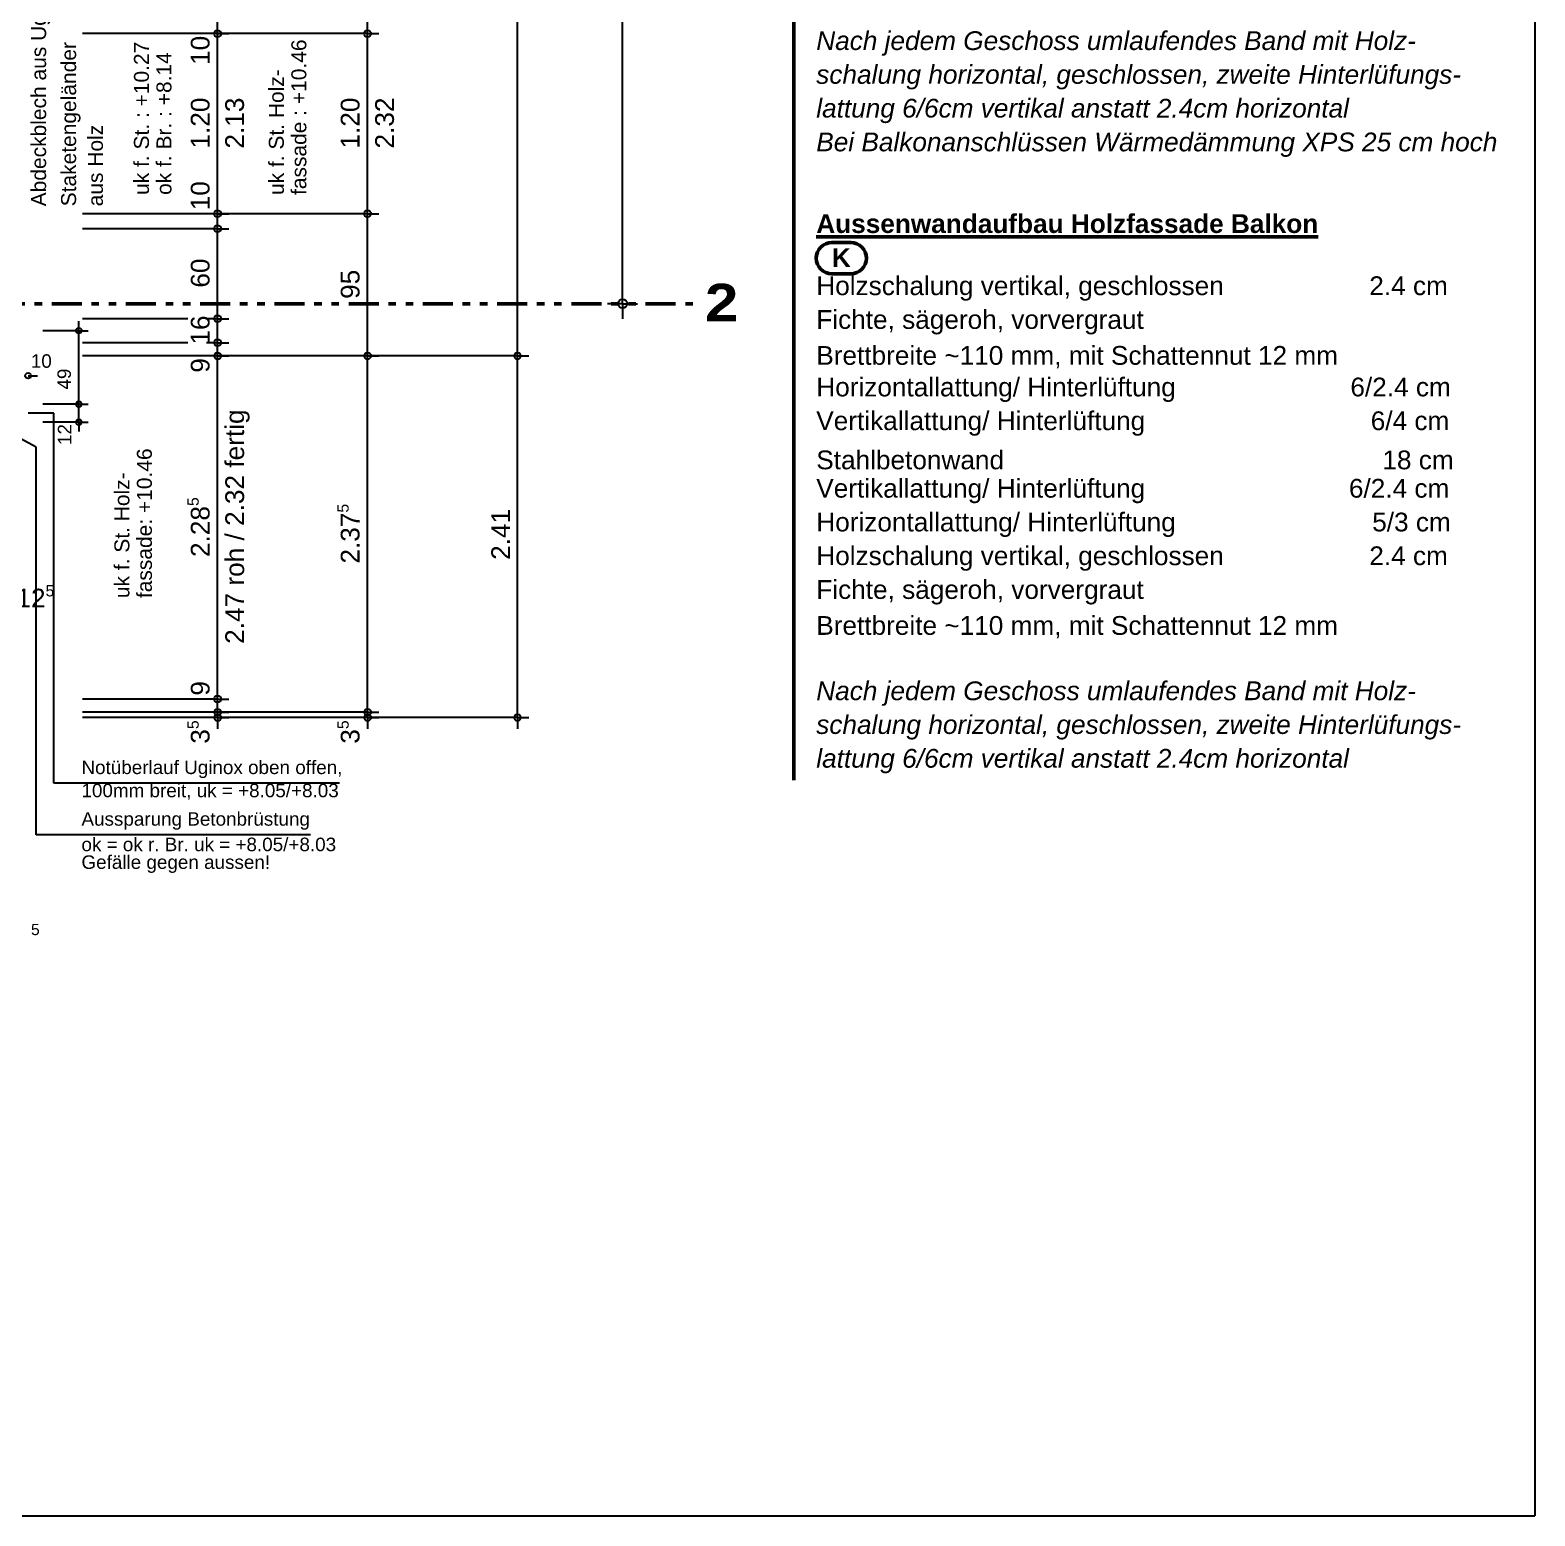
# Model space of a CAD drawing. Header units: centimetres. Extents: x 0.3 to 84.3, y 0.3 to 59.7.
# Drawn here: x 64.23 to 84.3, y 0.3 to 20.11 of the extents above; entities that cross this region are included whole.
import ezdxf

# ---------------------------------------------------------------- set-up
doc = ezdxf.new("R2010")
doc.units = ezdxf.units.CM
for name, pattern in [('AUSGEZOGEN', [0]), ('LINIE_23', [0.79, 0.4, -0.13, 0, -0.13, 0, -0.13]), ('RAND', [44.45, 12.7, -6.35, 12.7, -6.35, 0, -6.35])]:
    doc.linetypes.add(name, pattern=pattern)
for name, color, linetype, lineweight in [('Bauachsen grob', 7, 'RAND', 25), ('Detailmasse', 7, 'AUSGEZOGEN', 25), ('Plankopf', 7, 'AUSGEZOGEN', 25), ('Text Koten', 7, 'AUSGEZOGEN', 50), ('Text Werkplan Ausfuehrung', 7, 'AUSGEZOGEN', 50), ('Vorprojektmasse', 7, 'AUSGEZOGEN', 25), ('Werkplan- Ausfuehrungsmasse', 7, 'AUSGEZOGEN', 25)]:
    doc.layers.add(name, color=color, linetype=linetype, lineweight=lineweight)
doc.styles.add('ARIAL', font='ARIAL.TTF')
doc.styles.add('Arial Black', font='Arial Black')

msp = doc.modelspace()

# ---------------------------------------------------------------- linework, layer by layer
at = {"layer": 'Bauachsen grob', "color": 32, "linetype": 'LINIE_23', "lineweight": 50, "true_color": 0xc36e14}
msp.add_line((22.94, 16.46), (73.132, 16.46), dxfattribs=at)
at = {"layer": 'Detailmasse', "color": 8, "linetype": 'AUSGEZOGEN', "lineweight": 25, "true_color": 0x737373}
for p, q in [((64.881, 16.1), (64.401, 16.1)), ((64.881, 16.1), (64.756, 16.1)), ((64.881, 16.1), (64.881, 16.225)), ((64.881, 16.1), (65.006, 16.1)), ((64.881, 15.12), (64.881, 16.1)), ((64.881, 15.12), (64.756, 15.12)), ((64.881, 15.12), (65.006, 15.12)), ((64.881, 14.88), (64.881, 15.12)), ((64.881, 14.88), (64.756, 14.88)), ((64.881, 14.88), (65.006, 14.88)), ((64.881, 14.88), (64.881, 14.755))]:
    msp.add_line(p, q, dxfattribs=at)
at = {"layer": 'Detailmasse', "color": 240, "linetype": 'AUSGEZOGEN', "lineweight": 25}
msp.add_line((64.204, 15.5), (64.329, 15.5), dxfattribs=at)
at = {"layer": 'Detailmasse', "color": 8, "linetype": 'AUSGEZOGEN', "lineweight": 25, "true_color": 0x737373}
for points in [[(64.881, 15.12), (64.808, 15.12), (64.808, 15.12), (64.401, 15.12)], [(64.881, 14.88), (64.808, 14.88), (64.808, 14.88), (64.401, 14.88)]]:
    msp.add_lwpolyline(points, dxfattribs=at)
for centre in [(64.881, 16.1), (64.881, 15.12), (64.881, 14.88)]:
    msp.add_circle(centre, 0.0375, dxfattribs=at)
at = {"layer": 'Detailmasse', "color": 240, "linetype": 'AUSGEZOGEN', "lineweight": 25}
msp.add_circle((64.204, 15.5), 0.0375, dxfattribs=at)
at = {"layer": 'Plankopf', "color": 7, "linetype": 'AUSGEZOGEN', "lineweight": 25}
for p in [(84.3, 59.7), (0.3, 0.3)]:
    msp.add_line(p, (84.3, 0.3), dxfattribs=at)
at = {"layer": 'Text Werkplan Ausfuehrung', "color": 92, "linetype": 'AUSGEZOGEN', "lineweight": 50, "true_color": 0x00b300}
for p, q in [((74.416, 39.224), (74.416, 10.107)), ((75.177, 17.274), (74.924, 17.274)), ((75.177, 16.857), (74.924, 16.857))]:
    msp.add_line(p, q, dxfattribs=at)
at = {"layer": 'Text Werkplan Ausfuehrung', "color": 8, "linetype": 'AUSGEZOGEN', "lineweight": 25, "true_color": 0x737373}
for p, q in [((64.31, 14.547), (63.472, 15)), ((64.31, 9.381), (64.31, 14.547)), ((67.97, 9.381), (64.31, 9.381))]:
    msp.add_line(p, q, dxfattribs=at)
at = {"layer": 'Text Werkplan Ausfuehrung', "color": 240, "linetype": 'AUSGEZOGEN', "lineweight": 25}
for p, q in [((64.546, 15), (64.204, 15)), ((64.546, 10.069), (64.546, 15)), ((68.357, 10.069), (64.546, 10.069))]:
    msp.add_line(p, q, dxfattribs=at)
at = {"layer": 'Text Werkplan Ausfuehrung', "color": 92, "linetype": 'AUSGEZOGEN', "lineweight": 50, "true_color": 0x00b300}
for centre, start, end in [((74.924, 17.066), 90, 270), ((75.177, 17.066), 270, 90)]:
    msp.add_arc(centre, 0.208, start, end, dxfattribs=at)
at = {"layer": 'Vorprojektmasse', "color": 32, "linetype": 'AUSGEZOGEN', "lineweight": 25, "true_color": 0xc36e14}
for q in [(72.132, 48.05), (71.932, 16.46), (72.332, 16.46), (72.132, 16.26)]:
    msp.add_line((72.132, 16.46), q, dxfattribs=at)
msp.add_circle((72.132, 16.46), 0.06, dxfattribs=at)
at = {"layer": 'Werkplan- Ausfuehrungsmasse', "color": 7, "linetype": 'AUSGEZOGEN', "lineweight": 25}
for p, q in [((70.732, 15.764), (70.732, 48.796)), ((68.732, 20.06), (68.732, 23.91)), ((66.732, 20.06), (66.732, 20.26)), ((66.732, 20.06), (66.582, 20.06)), ((66.732, 20.06), (66.882, 20.06)), ((66.732, 17.66), (66.732, 20.06)), ((68.732, 20.06), (68.582, 20.06)), ((68.732, 20.06), (68.882, 20.06)), ((68.732, 17.66), (68.732, 20.06)), ((66.732, 17.66), (66.582, 17.66)), ((66.732, 17.66), (66.882, 17.66)), ((66.732, 17.46), (66.732, 17.66)), ((68.732, 17.66), (68.582, 17.66)), ((68.732, 17.66), (68.882, 17.66)), ((66.732, 17.46), (66.582, 17.46)), ((66.732, 17.46), (66.882, 17.46)), ((66.732, 16.26), (66.732, 17.46)), ((66.335, 16.26), (64.932, 16.26)), ((66.732, 16.26), (66.582, 16.26)), ((66.732, 16.26), (66.669, 16.26)), ((66.732, 16.26), (66.882, 16.26)), ((66.732, 15.94), (66.732, 16.26)), ((66.335, 15.94), (64.932, 15.94)), ((66.732, 15.94), (66.582, 15.94)), ((66.732, 15.94), (66.669, 15.94)), ((66.732, 15.94), (66.882, 15.94)), ((66.732, 15.764), (66.582, 15.764)), ((66.732, 15.764), (66.882, 15.764)), ((68.732, 15.764), (68.582, 15.764)), ((68.732, 15.764), (68.882, 15.764)), ((70.732, 15.764), (70.582, 15.764)), ((70.732, 15.764), (70.882, 15.764)), ((70.732, 10.942), (70.732, 15.764)), ((66.732, 11.19), (66.582, 11.19)), ((66.732, 11.19), (66.882, 11.19)), ((66.732, 11.014), (66.732, 11.19)), ((66.732, 11.014), (66.582, 11.014)), ((66.732, 10.942), (66.582, 10.942)), ((66.732, 11.014), (66.882, 11.014)), ((66.732, 10.942), (66.732, 11.014)), ((66.732, 10.942), (66.882, 10.942)), ((66.732, 10.942), (66.732, 10.792)), ((68.732, 11.014), (68.582, 11.014)), ((68.732, 10.942), (68.582, 10.942)), ((68.732, 11.014), (68.882, 11.014)), ((68.732, 10.942), (68.732, 11.014)), ((70.732, 10.942), (68.732, 10.942)), ((68.732, 10.942), (68.882, 10.942)), ((68.732, 10.942), (68.732, 10.792)), ((70.732, 10.942), (70.582, 10.942)), ((70.732, 10.942), (70.882, 10.942)), ((70.732, 10.942), (70.732, 10.792))]:
    msp.add_line(p, q, dxfattribs=at)
for points in [[(66.732, 20.06), (66.666, 20.06), (66.666, 20.06), (66.665, 20.06), (66.665, 20.06), (66.664, 20.06), (66.664, 20.06), (66.663, 20.06), (66.663, 20.06), (66.663, 20.06), (66.663, 20.06), (66.662, 20.06), (66.662, 20.06), (66.662, 20.06), (66.662, 20.06), (66.661, 20.06), (66.661, 20.06), (66.66, 20.06), (66.66, 20.06), (66.66, 20.06), (66.66, 20.06), (66.66, 20.06), (66.66, 20.06), (66.658, 20.06), (66.658, 20.06), (66.658, 20.06), (66.658, 20.06), (66.654, 20.06), (66.654, 20.06), (66.654, 20.06), (66.654, 20.06), (64.932, 20.06)], [(68.732, 20.06), (68.665, 20.06), (68.665, 20.06), (68.663, 20.06), (68.663, 20.06), (68.662, 20.06), (68.662, 20.06), (68.661, 20.06), (68.661, 20.06), (68.66, 20.06), (68.66, 20.06), (68.654, 20.06), (68.654, 20.06), (68.654, 20.06), (68.654, 20.06), (66.732, 20.06)], [(66.732, 17.66), (66.669, 17.66), (66.669, 17.66), (66.668, 17.66), (66.668, 17.66), (66.666, 17.66), (66.666, 17.66), (66.663, 17.66), (66.663, 17.66), (66.662, 17.66), (66.662, 17.66), (66.661, 17.66), (66.661, 17.66), (66.661, 17.66), (66.661, 17.66), (66.661, 17.66), (66.661, 17.66), (66.66, 17.66), (66.66, 17.66), (66.66, 17.66), (66.66, 17.66), (66.659, 17.66), (66.659, 17.66), (66.659, 17.66), (66.659, 17.66), (66.659, 17.66), (66.659, 17.66), (66.658, 17.66), (66.658, 17.66), (66.657, 17.66), (66.657, 17.66), (66.657, 17.66), (66.657, 17.66), (66.654, 17.66), (66.654, 17.66), (66.654, 17.66), (66.654, 17.66), (64.932, 17.66)], [(68.732, 17.66), (68.668, 17.66), (68.668, 17.66), (68.662, 17.66), (68.662, 17.66), (68.661, 17.66), (68.661, 17.66), (68.66, 17.66), (68.66, 17.66), (68.659, 17.66), (68.659, 17.66), (68.659, 17.66), (68.659, 17.66), (68.654, 17.66), (68.654, 17.66), (68.654, 17.66), (68.654, 17.66), (66.732, 17.66)], [(68.732, 15.764), (68.732, 15.804), (68.732, 15.804), (68.732, 17.66)], [(66.732, 17.46), (66.669, 17.46), (66.669, 17.46), (66.668, 17.46), (66.668, 17.46), (66.666, 17.46), (66.666, 17.46), (66.663, 17.46), (66.663, 17.46), (66.662, 17.46), (66.662, 17.46), (66.661, 17.46), (66.661, 17.46), (66.661, 17.46), (66.661, 17.46), (66.66, 17.46), (66.66, 17.46), (66.66, 17.46), (66.66, 17.46), (66.66, 17.46), (66.66, 17.46), (66.659, 17.46), (66.659, 17.46), (66.659, 17.46), (66.659, 17.46), (66.658, 17.46), (66.658, 17.46), (66.658, 17.46), (66.658, 17.46), (66.657, 17.46), (66.657, 17.46), (66.657, 17.46), (66.657, 17.46), (66.654, 17.46), (66.654, 17.46), (66.654, 17.46), (66.654, 17.46), (64.932, 17.46)], [(66.732, 15.764), (66.732, 15.8), (66.732, 15.8), (66.732, 15.94)], [(66.732, 15.764), (66.669, 15.764), (66.669, 15.764), (66.667, 15.764), (66.667, 15.764), (66.665, 15.764), (66.665, 15.764), (66.664, 15.764), (66.664, 15.764), (66.663, 15.764), (66.663, 15.764), (66.661, 15.764), (66.661, 15.764), (66.66, 15.764), (66.66, 15.764), (66.66, 15.764), (66.66, 15.764), (66.659, 15.764), (66.659, 15.764), (66.659, 15.764), (66.659, 15.764), (66.659, 15.764), (66.659, 15.764), (66.658, 15.764), (66.658, 15.764), (66.658, 15.764), (66.658, 15.764), (66.658, 15.764), (66.658, 15.764), (66.657, 15.764), (66.657, 15.764), (66.657, 15.764), (66.657, 15.764), (66.657, 15.764), (66.657, 15.764), (66.657, 15.764), (66.657, 15.764), (66.654, 15.764), (66.654, 15.764), (66.654, 15.764), (66.654, 15.764), (64.932, 15.764)], [(66.732, 11.19), (66.732, 12.088), (66.732, 12.088), (66.732, 13.332), (66.732, 13.332), (66.732, 14.295), (66.732, 14.295), (66.732, 15.764)], [(68.732, 15.764), (68.668, 15.764), (68.668, 15.764), (68.664, 15.764), (68.664, 15.764), (68.66, 15.764), (68.66, 15.764), (68.659, 15.764), (68.659, 15.764), (68.659, 15.764), (68.659, 15.764), (68.658, 15.764), (68.658, 15.764), (68.657, 15.764), (68.657, 15.764), (68.654, 15.764), (68.654, 15.764), (68.654, 15.764), (68.654, 15.764), (66.732, 15.764)], [(70.732, 15.764), (70.667, 15.764), (70.667, 15.764), (68.732, 15.764)], [(68.732, 11.014), (68.732, 12.088), (68.732, 12.088), (68.732, 13.332), (68.732, 13.332), (68.732, 14.295), (68.732, 14.295), (68.732, 15.764)], [(66.732, 11.19), (66.692, 11.19), (66.692, 11.19), (66.675, 11.19), (66.675, 11.19), (66.67, 11.19), (66.67, 11.19), (66.669, 11.19), (66.669, 11.19), (66.666, 11.19), (66.666, 11.19), (66.656, 11.19), (66.656, 11.19), (66.656, 11.19), (66.656, 11.19), (66.656, 11.19), (66.656, 11.19), (66.656, 11.19), (66.656, 11.19), (66.656, 11.19), (66.656, 11.19), (66.656, 11.19), (66.656, 11.19), (66.655, 11.19), (66.655, 11.19), (66.655, 11.19), (66.655, 11.19), (66.655, 11.19), (66.655, 11.19), (66.655, 11.19), (66.655, 11.19), (66.655, 11.19), (66.655, 11.19), (66.655, 11.19), (66.655, 11.19), (66.655, 11.19), (66.655, 11.19), (66.655, 11.19), (66.655, 11.19), (66.655, 11.19), (66.655, 11.19), (66.655, 11.19), (66.655, 11.19), (66.655, 11.19), (66.655, 11.19), (66.655, 11.19), (66.655, 11.19), (66.655, 11.19), (66.655, 11.19), (66.654, 11.19), (66.654, 11.19), (66.654, 11.19), (66.654, 11.19), (66.654, 11.19), (66.654, 11.19), (64.932, 11.19)], [(66.732, 11.014), (66.681, 11.014), (66.681, 11.014), (66.669, 11.014), (66.669, 11.014), (66.666, 11.014), (66.666, 11.014), (66.665, 11.014), (66.665, 11.014), (66.662, 11.014), (66.662, 11.014), (66.656, 11.014), (66.656, 11.014), (66.656, 11.014), (66.656, 11.014), (66.656, 11.014), (66.656, 11.014), (66.655, 11.014), (66.655, 11.014), (66.655, 11.014), (66.655, 11.014), (66.655, 11.014), (66.655, 11.014), (66.655, 11.014), (66.655, 11.014), (66.655, 11.014), (66.655, 11.014), (66.655, 11.014), (66.655, 11.014), (66.655, 11.014), (66.655, 11.014), (66.655, 11.014), (66.655, 11.014), (66.655, 11.014), (66.655, 11.014), (66.655, 11.014), (66.655, 11.014), (66.655, 11.014), (66.655, 11.014), (66.655, 11.014), (66.655, 11.014), (66.655, 11.014), (66.655, 11.014), (66.655, 11.014), (66.655, 11.014), (66.655, 11.014), (66.655, 11.014), (66.655, 11.014), (66.655, 11.014), (66.654, 11.014), (66.654, 11.014), (66.654, 11.014), (66.654, 11.014), (66.654, 11.014), (66.654, 11.014), (64.932, 11.014)], [(66.732, 10.942), (66.677, 10.942), (66.677, 10.942), (66.667, 10.942), (66.667, 10.942), (66.664, 10.942), (66.664, 10.942), (66.663, 10.942), (66.663, 10.942), (66.661, 10.942), (66.661, 10.942), (66.656, 10.942), (66.656, 10.942), (66.656, 10.942), (66.656, 10.942), (66.655, 10.942), (66.655, 10.942), (66.655, 10.942), (66.655, 10.942), (66.655, 10.942), (66.655, 10.942), (66.655, 10.942), (66.655, 10.942), (66.655, 10.942), (66.655, 10.942), (66.655, 10.942), (66.655, 10.942), (66.655, 10.942), (66.655, 10.942), (66.655, 10.942), (66.655, 10.942), (66.655, 10.942), (66.655, 10.942), (66.655, 10.942), (66.655, 10.942), (66.655, 10.942), (66.655, 10.942), (66.655, 10.942), (66.655, 10.942), (66.655, 10.942), (66.655, 10.942), (66.655, 10.942), (66.655, 10.942), (66.655, 10.942), (66.655, 10.942), (66.655, 10.942), (66.655, 10.942), (66.655, 10.942), (66.655, 10.942), (66.654, 10.942), (66.654, 10.942), (66.654, 10.942), (66.654, 10.942), (66.654, 10.942), (66.654, 10.942), (64.932, 10.942)], [(68.732, 11.014), (68.681, 11.014), (68.681, 11.014), (68.669, 11.014), (68.669, 11.014), (68.666, 11.014), (68.666, 11.014), (68.662, 11.014), (68.662, 11.014), (68.656, 11.014), (68.656, 11.014), (68.655, 11.014), (68.655, 11.014), (68.655, 11.014), (68.655, 11.014), (68.655, 11.014), (68.655, 11.014), (68.655, 11.014), (68.655, 11.014), (68.655, 11.014), (68.655, 11.014), (68.655, 11.014), (68.655, 11.014), (68.654, 11.014), (68.654, 11.014), (68.654, 11.014), (68.654, 11.014), (68.654, 11.014), (68.654, 11.014), (66.732, 11.014)], [(68.732, 10.942), (68.677, 10.942), (68.677, 10.942), (68.667, 10.942), (68.667, 10.942), (68.664, 10.942), (68.664, 10.942), (68.661, 10.942), (68.661, 10.942), (68.655, 10.942), (68.655, 10.942), (68.655, 10.942), (68.655, 10.942), (68.655, 10.942), (68.655, 10.942), (68.655, 10.942), (68.655, 10.942), (68.655, 10.942), (68.655, 10.942), (68.655, 10.942), (68.655, 10.942), (68.655, 10.942), (68.655, 10.942), (68.654, 10.942), (68.654, 10.942), (68.654, 10.942), (68.654, 10.942), (68.654, 10.942), (68.654, 10.942), (66.732, 10.942)]]:
    msp.add_lwpolyline(points, dxfattribs=at)
for centre in [(66.732, 20.06), (68.732, 20.06), (66.732, 17.66), (68.732, 17.66), (66.732, 17.46), (66.732, 16.26), (66.732, 15.94), (66.732, 15.764), (68.732, 15.764), (70.732, 15.764), (66.732, 11.19), (66.732, 11.014), (68.732, 11.014), (66.732, 10.942), (68.732, 10.942), (70.732, 10.942)]:
    msp.add_circle(centre, 0.045, dxfattribs=at)

# ---------------------------------------------------------------- texts
at = {"layer": 'Bauachsen grob', "color": 32, "linetype": 'AUSGEZOGEN', "lineweight": 100, "true_color": 0xc36e14, "insert": (73.232, 16.226), "char_height": 0.5, "width": 0.25, "attachment_point": 7, "style": 'Arial Black'}
msp.add_mtext('2', dxfattribs=at)
at = {"layer": 'Detailmasse', "color": 240, "linetype": 'AUSGEZOGEN', "lineweight": 35, "insert": (64.241, 15.603), "char_height": 0.18, "width": 0.09, "attachment_point": 7, "style": 'ARIAL'}
msp.add_mtext('10', dxfattribs=at)
at = {"layer": 'Detailmasse', "color": 8, "linetype": 'AUSGEZOGEN', "lineweight": 35, "true_color": 0x737373, "char_height": 0.18, "width": 0.09, "attachment_point": 7, "rotation": 90, "style": 'ARIAL'}
for s, insert in [('49', (64.778, 15.315)), ('12', (64.781, 14.576))]:
    msp.add_mtext(s, dxfattribs=dict(at, insert=insert))
at = {"layer": 'Text Koten', "color": 7, "linetype": 'AUSGEZOGEN', "lineweight": 35, "char_height": 0.2, "width": 0.1, "attachment_point": 7, "rotation": 90, "style": 'ARIAL'}
for s, insert in [('uk\\~f.\\~St.\\~:\\~+10.27', (65.819, 17.91)), ('fassade\\~:\\~+10.46', (67.918, 17.909)), ('ok\\~f.\\~Br.\\~:\\~+8.14', (66.119, 17.91)), ('uk\\~f.\\~St.\\~Holz-', (67.618, 17.909)), ('fassade:\\~+10.46', (65.858, 12.535)), ('uk\\~f.\\~St.\\~Holz-', (65.558, 12.535))]:
    msp.add_mtext(s, dxfattribs=dict(at, insert=insert))
at = {"layer": 'Text Werkplan Ausfuehrung', "color": 7, "linetype": 'AUSGEZOGEN', "lineweight": 35, "char_height": 0.2, "width": 0.1, "attachment_point": 7, "rotation": 90, "style": 'ARIAL'}
for s, insert in [('Abdeckblech\\~aus\\~Uginox', (64.505, 17.758)), ('Staketengeländer', (64.905, 17.758)), ('aus\\~Holz', (65.205, 17.758))]:
    msp.add_mtext(s, dxfattribs=dict(at, insert=insert))
at = {"layer": 'Text Werkplan Ausfuehrung', "color": 7, "linetype": 'AUSGEZOGEN', "lineweight": 50, "char_height": 0.25, "width": 0.125, "attachment_point": 7, "style": 'ARIAL'}
for s, insert in [('\\fArial|i1|b0|c0|p0;Nach\\~jedem\\~Geschoss\\~umlaufendes\\~Band\\~mit\\~Holz-', (74.716, 19.766)), ('\\fArial|i1|b0|c0|p0;schalung\\~horizontal,\\~geschlossen,\\~zweite\\~Hinterlüfungs-', (74.716, 19.316)), ('\\fArial|i1|b0|c0|p0;lattung\\~6/6cm\\~vertikal\\~anstatt\\~2.4cm\\~horizontal', (74.716, 18.866)), ('\\fArial|i1|b0|c0|p0;Bei\\~Balkonanschlüssen\\~Wärmedämmung\\~XPS\\~25\\~cm\\~hoch', (74.716, 18.416)), ('{\\L\\fArial|i0|b1|c0|p0;Aussenwandaufbau\\~Holzfassade\\~Balkon}', (74.716, 17.399)), ('Holzschalung\\~vertikal,\\~geschlossen\\~\\~\\~\\~\\~\\~\\~\\~\\~\\~\\~\\~\\~\\~\\~\\~\\~\\~\\~\\~2.4\\~cm', (74.716, 16.499)), ('\\~\\~\\~Fichte,\\~sägeroh,\\~vorvergraut', (74.716, 16.049)), ('\\~\\~\\~Brettbreite\\~~110\\~mm,\\~mit\\~Schattennut\\~12\\~mm', (74.716, 15.599)), ('Horizontallattung/\\~Hinterlüftung\\~\\~\\~\\~\\~\\~\\~\\~\\~\\~\\~\\~\\~\\~\\~\\~\\~\\~\\~\\~\\~\\~\\~\\~6/2.4\\~cm', (74.716, 15.149)), ('Vertikallattung/\\~Hinterlüftung\\~\\~\\~\\~\\~\\~\\~\\~\\~\\~\\~\\~\\~\\~\\~\\~\\~\\~\\~\\~\\~\\~\\~\\~\\~\\~\\~\\~\\~\\~\\~6/4\\~cm', (74.716, 14.699)), ('Stahlbetonwand\\~\\~\\~\\~\\~\\~\\~\\~\\~\\~\\~\\~\\~\\~\\~\\~\\~\\~\\~\\~\\~\\~\\~\\~\\~\\~\\~\\~\\~\\~\\~\\~\\~\\~\\~\\~\\~\\~\\~\\~\\~\\~\\~\\~\\~\\~\\~\\~\\~\\~\\~\\~18\\~cm', (74.716, 14.249)), ('Vertikallattung/\\~Hinterlüftung\\~\\~\\~\\~\\~\\~\\~\\~\\~\\~\\~\\~\\~\\~\\~\\~\\~\\~\\~\\~\\~\\~\\~\\~\\~\\~\\~\\~6/2.4\\~cm', (74.716, 13.799)), ('Horizontallattung/\\~Hinterlüftung\\~\\~\\~\\~\\~\\~\\~\\~\\~\\~\\~\\~\\~\\~\\~\\~\\~\\~\\~\\~\\~\\~\\~\\~\\~\\~\\~5/3\\~cm', (74.716, 13.349)), ('Holzschalung\\~vertikal,\\~geschlossen\\~\\~\\~\\~\\~\\~\\~\\~\\~\\~\\~\\~\\~\\~\\~\\~\\~\\~\\~\\~2.4\\~cm', (74.716, 12.899)), ('\\~\\~\\~Fichte,\\~sägeroh,\\~vorvergraut', (74.716, 12.449)), ('\\~\\~\\~Brettbreite\\~~110\\~mm,\\~mit\\~Schattennut\\~12\\~mm', (74.716, 11.999)), ('\\fArial|i1|b0|c0|p0;Nach\\~jedem\\~Geschoss\\~umlaufendes\\~Band\\~mit\\~Holz-', (74.716, 11.099)), ('\\fArial|i1|b0|c0|p0;schalung\\~horizontal,\\~geschlossen,\\~zweite\\~Hinterlüfungs-', (74.716, 10.649)), ('\\fArial|i1|b0|c0|p0;lattung\\~6/6cm\\~vertikal\\~anstatt\\~2.4cm\\~horizontal', (74.716, 10.199))]:
    msp.add_mtext(s, dxfattribs=dict(at, insert=insert))
at = {"layer": 'Text Werkplan Ausfuehrung', "color": 92, "linetype": 'AUSGEZOGEN', "lineweight": 50, "true_color": 0x00b300, "insert": (74.924, 16.949), "char_height": 0.25, "width": 0.125, "attachment_point": 7, "style": 'ARIAL'}
msp.add_mtext('\\fArial|i0|b1|c0|p0;K', dxfattribs=at)
at = {"layer": 'Text Werkplan Ausfuehrung', "color": 240, "linetype": 'AUSGEZOGEN', "lineweight": 35, "char_height": 0.18, "width": 0.09, "attachment_point": 7, "style": 'ARIAL'}
for s, insert in [('Notüberlauf\\~Uginox\\~oben\\~offen,\\~', (64.916, 10.135)), ('100mm\\~breit,\\~uk\\~=\\~+8.05/+8.03', (64.916, 9.847))]:
    msp.add_mtext(s, dxfattribs=dict(at, insert=insert))
at = {"layer": 'Text Werkplan Ausfuehrung', "color": 8, "linetype": 'AUSGEZOGEN', "lineweight": 35, "true_color": 0x737373, "char_height": 0.18, "width": 0.09, "attachment_point": 7, "style": 'ARIAL'}
for s, insert in [('Aussparung\\~Betonbrüstung', (64.916, 9.447)), ('ok\\~=\\~ok\\~r.\\~Br.\\~uk\\~=\\~+8.05/+8.03', (64.916, 9.159)), ('Gefälle\\~gegen\\~aussen!', (64.916, 8.871))]:
    msp.add_mtext(s, dxfattribs=dict(at, insert=insert))
at = {"layer": 'Werkplan- Ausfuehrungsmasse', "color": 7, "linetype": 'AUSGEZOGEN', "lineweight": 50, "attachment_point": 7, "rotation": 90, "style": 'ARIAL'}
for s, insert, char_height, width in [('10', (66.628, 19.643), 0.25, 0.125), ('1.20', (66.628, 18.528), 0.25, 0.125), ('2.13', (67.087, 18.528), 0.25, 0.125), ('1.20', (68.628, 18.528), 0.25, 0.125), ('2.32', (69.087, 18.529), 0.25, 0.125), ('10', (66.628, 17.705), 0.25, 0.125), ('60', (66.628, 16.674), 0.25, 0.125), ('95', (68.628, 16.524), 0.25, 0.125), ('16', (66.628, 15.914), 0.25, 0.125), ('9', (66.628, 15.54), 0.25, 0.125), ('2.47\\~roh\\~/\\~2.32\\~fertig', (67.16, 11.925), 0.25, 0.125), ('5', (66.482, 13.763), 0.15, 0.075), ('2.28', (66.628, 13.083), 0.25, 0.125), ('5', (68.482, 13.675), 0.15, 0.075), ('2.37', (68.628, 12.995), 0.25, 0.125), ('2.41', (70.632, 13.045), 0.25, 0.125), ('9', (66.628, 11.235), 0.25, 0.125), ('5', (66.482, 10.789), 0.15, 0.075), ('5', (68.482, 10.789), 0.15, 0.075), ('3', (66.628, 10.594), 0.25, 0.125), ('3', (68.628, 10.594), 0.25, 0.125)]:
    msp.add_mtext(s, dxfattribs=dict(at, insert=insert, char_height=char_height, width=width))
at = {"layer": 'Werkplan- Ausfuehrungsmasse', "color": 7, "linetype": 'AUSGEZOGEN', "lineweight": 50, "attachment_point": 7, "style": 'ARIAL'}
for s, insert, char_height, width in [('12', (64.049, 12.41), 0.25, 0.125), ('5', (64.437, 12.556), 0.15, 0.075), ('5', (64.243, 8.04), 0.15, 0.075)]:
    msp.add_mtext(s, dxfattribs=dict(at, insert=insert, char_height=char_height, width=width))

doc.saveas('drawing.dxf')
